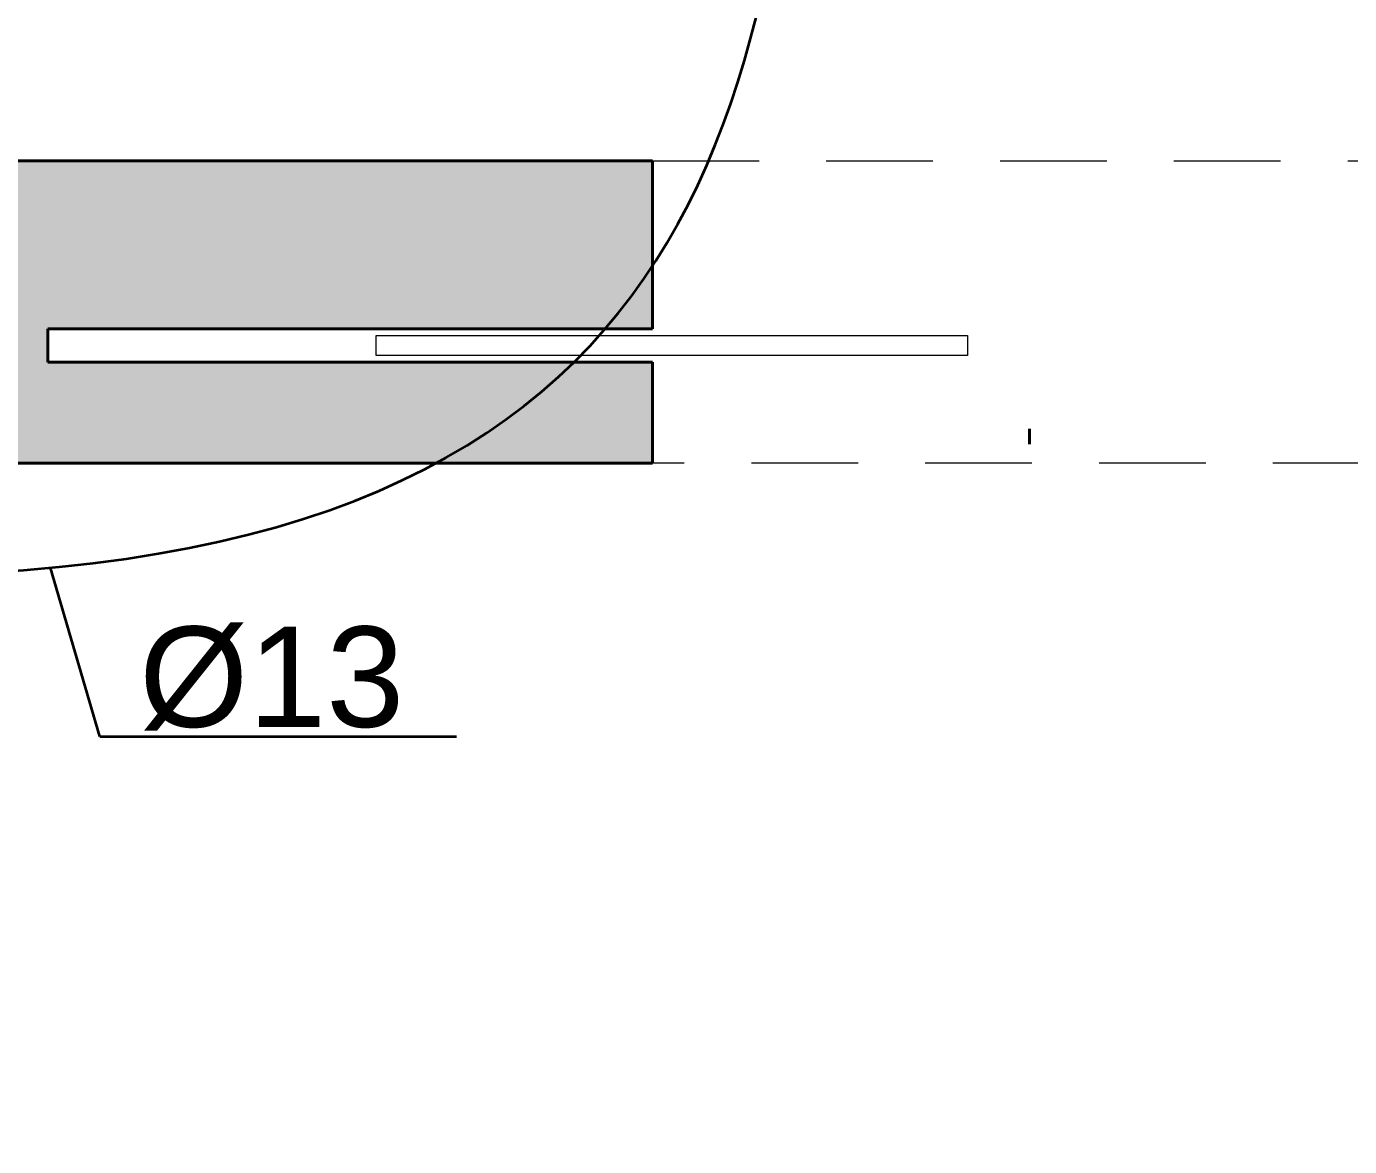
# Model space of a CAD drawing. Header units: millimetres. Extents: x 898 to 1196, y 229 to 443.
# Drawn here: x 1112.407 to 1114.376, y 402.032 to 403.699 of the extents above; entities that cross this region are included whole.
import ezdxf

# ---------------------------------------------------------------- set-up
doc = ezdxf.new("R2010")
doc.units = ezdxf.units.MM
doc.linetypes.add('HIDDEN2', pattern=[4.7625, 3.175, -1.5875])
for name, color, linetype, lineweight in [('COMMANDE CH SOL', 20, 'Continuous', 35), ('p caché', 3, 'HIDDEN2', 20), ('p hachure', 253, 'Continuous', 15), ('p menuiserie', 5, 'Continuous', 20), ('p mur', 7, 'Continuous', 40)]:
    doc.layers.add(name, color=color, linetype=linetype, lineweight=lineweight)
doc.styles.add('STYLE_GENERE_4', font='Arial.ttf')

msp = doc.modelspace()

# ---------------------------------------------------------------- hatches: boundary and pattern name
at = {"layer": 'p hachure', "transparency": 33554559}
h = msp.add_hatch(color=256, dxfattribs=at)
h.dxf.hatch_style = 1
h.paths.add_polyline_path([(1112.4385, 403.2491), (1112.4385, 403.1991), (1113.3385, 403.1991), (1113.3385, 403.0491), (1112.1135, 403.0491), (1112.1135, 398.7491), (1114.8135, 398.7491), (1114.8135, 398.2991), (1112.0135, 398.2991), (1112.0135, 401.7991), (1111.9135, 401.7991), (1111.9135, 401.8991), (1112.0135, 401.8991), (1112.0135, 403.4991), (1113.3385, 403.4991), (1113.3385, 403.2491)])

# ---------------------------------------------------------------- linework, layer by layer
at = {"layer": 'COMMANDE CH SOL', "color": 0}
msp.add_line((1112.5158, 402.6423), (1113.0471, 402.6423), dxfattribs=at)
msp.add_lwpolyline([(1112.5158, 402.6423), (1112.4425, 402.8932)], dxfattribs=at)
at = {"layer": 'COMMANDE CH SOL', "color": 1}
msp.add_open_spline([(1112.051, 402.8838), (1113.4147, 402.8373), (1113.6457, 404.2334), (1113.5519, 407.1947), (1112.8195, 409.2926), (1112.7439, 409.4564), (1112.694, 409.5127), (1112.4771, 409.6168), (1111.8738, 409.7145), (1110.7261, 410.055), (1109.6328, 410.4263), (1109.6317, 410.4262)], degree=3, dxfattribs=at)
at = {"layer": 'p caché', "ltscale": 0.05}
for p, q in [((1113.3385, 403.4991), (1114.9385, 403.4991)), ((1114.9385, 403.0491), (1113.3385, 403.0491))]:
    msp.add_line(p, q, dxfattribs=at)
at = {"layer": 'p menuiserie'}
msp.add_lwpolyline([(1112.9275, 403.2391), (1113.8075, 403.2391), (1113.8075, 403.2091), (1112.9275, 403.2091)], close=True, dxfattribs=at)
at = {"layer": 'p mur'}
for p, q in [((1112.0135, 403.4991), (1113.3385, 403.4991)), ((1113.3385, 403.4991), (1113.3385, 403.2491)), ((1112.4385, 403.2491), (1113.3385, 403.2491)), ((1112.4385, 403.2491), (1112.4385, 403.1991)), ((1112.4385, 403.1991), (1113.3385, 403.1991)), ((1113.3385, 403.1991), (1113.3385, 403.0491)), ((1112.1135, 403.0491), (1113.3385, 403.0491))]:
    msp.add_line(p, q, dxfattribs=at)
msp.add_lwpolyline([(1113.9, 403.1002), (1113.9, 403.0774)], dxfattribs=at)

# ---------------------------------------------------------------- texts
at = {"layer": 'COMMANDE CH SOL', "color": 0, "insert": (1112.5745, 402.7282), "char_height": 0.149471, "width": 2.158438, "attachment_point": 4, "line_spacing_factor": 1.233075, "style": 'STYLE_GENERE_4'}
msp.add_mtext('{\\fArial|b0|i0|c0|p34;Ø13}', dxfattribs=at)

doc.saveas('drawing.dxf')
